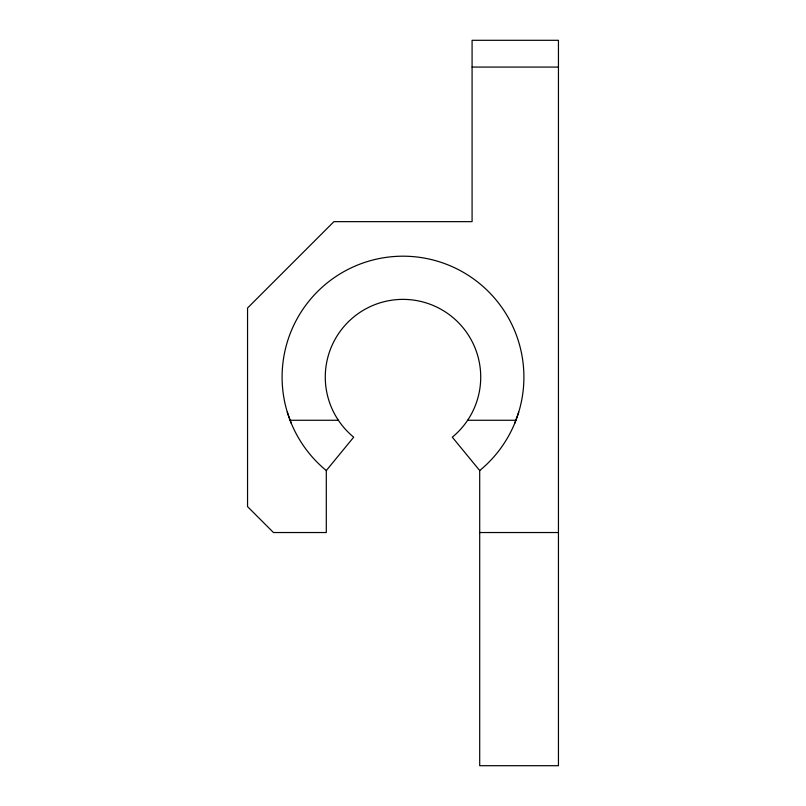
<?xml version="1.0" encoding="UTF-8"?>
<svg xmlns="http://www.w3.org/2000/svg" width="806" height="806" viewBox="0 0 806 806"><rect width="100%" height="100%" fill="white"/><g stroke="black" fill="none" stroke-linecap="round" stroke-linejoin="round"><path stroke-width="1.21" d="M514.702 423.362L518.691 412.188M326.299 470.553L353.693 437.174A77.719 77.719 0 0 1 346.278 323.962A77.719 77.719 0 0 1 459.722 323.962A77.719 77.719 0 0 1 452.307 437.174L479.701 470.553L479.701 765.7L558.447 765.7L558.447 40.3L472.084 40.3L472.084 221.65L333.916 221.65L247.553 308.003L247.553 506.631L273.466 532.534L326.299 532.534L326.299 470.553A120.9 120.9 0 0 1 314.763 294.442A120.9 120.9 0 0 1 491.237 294.442A120.9 120.9 0 0 1 479.701 470.553M472.084 67.069L558.447 67.069M290.2 420.269L338.379 420.269M467.621 420.269L515.8 420.269M479.701 532.534L558.447 532.534M287.309 412.188L291.298 423.362"/></g></svg>
